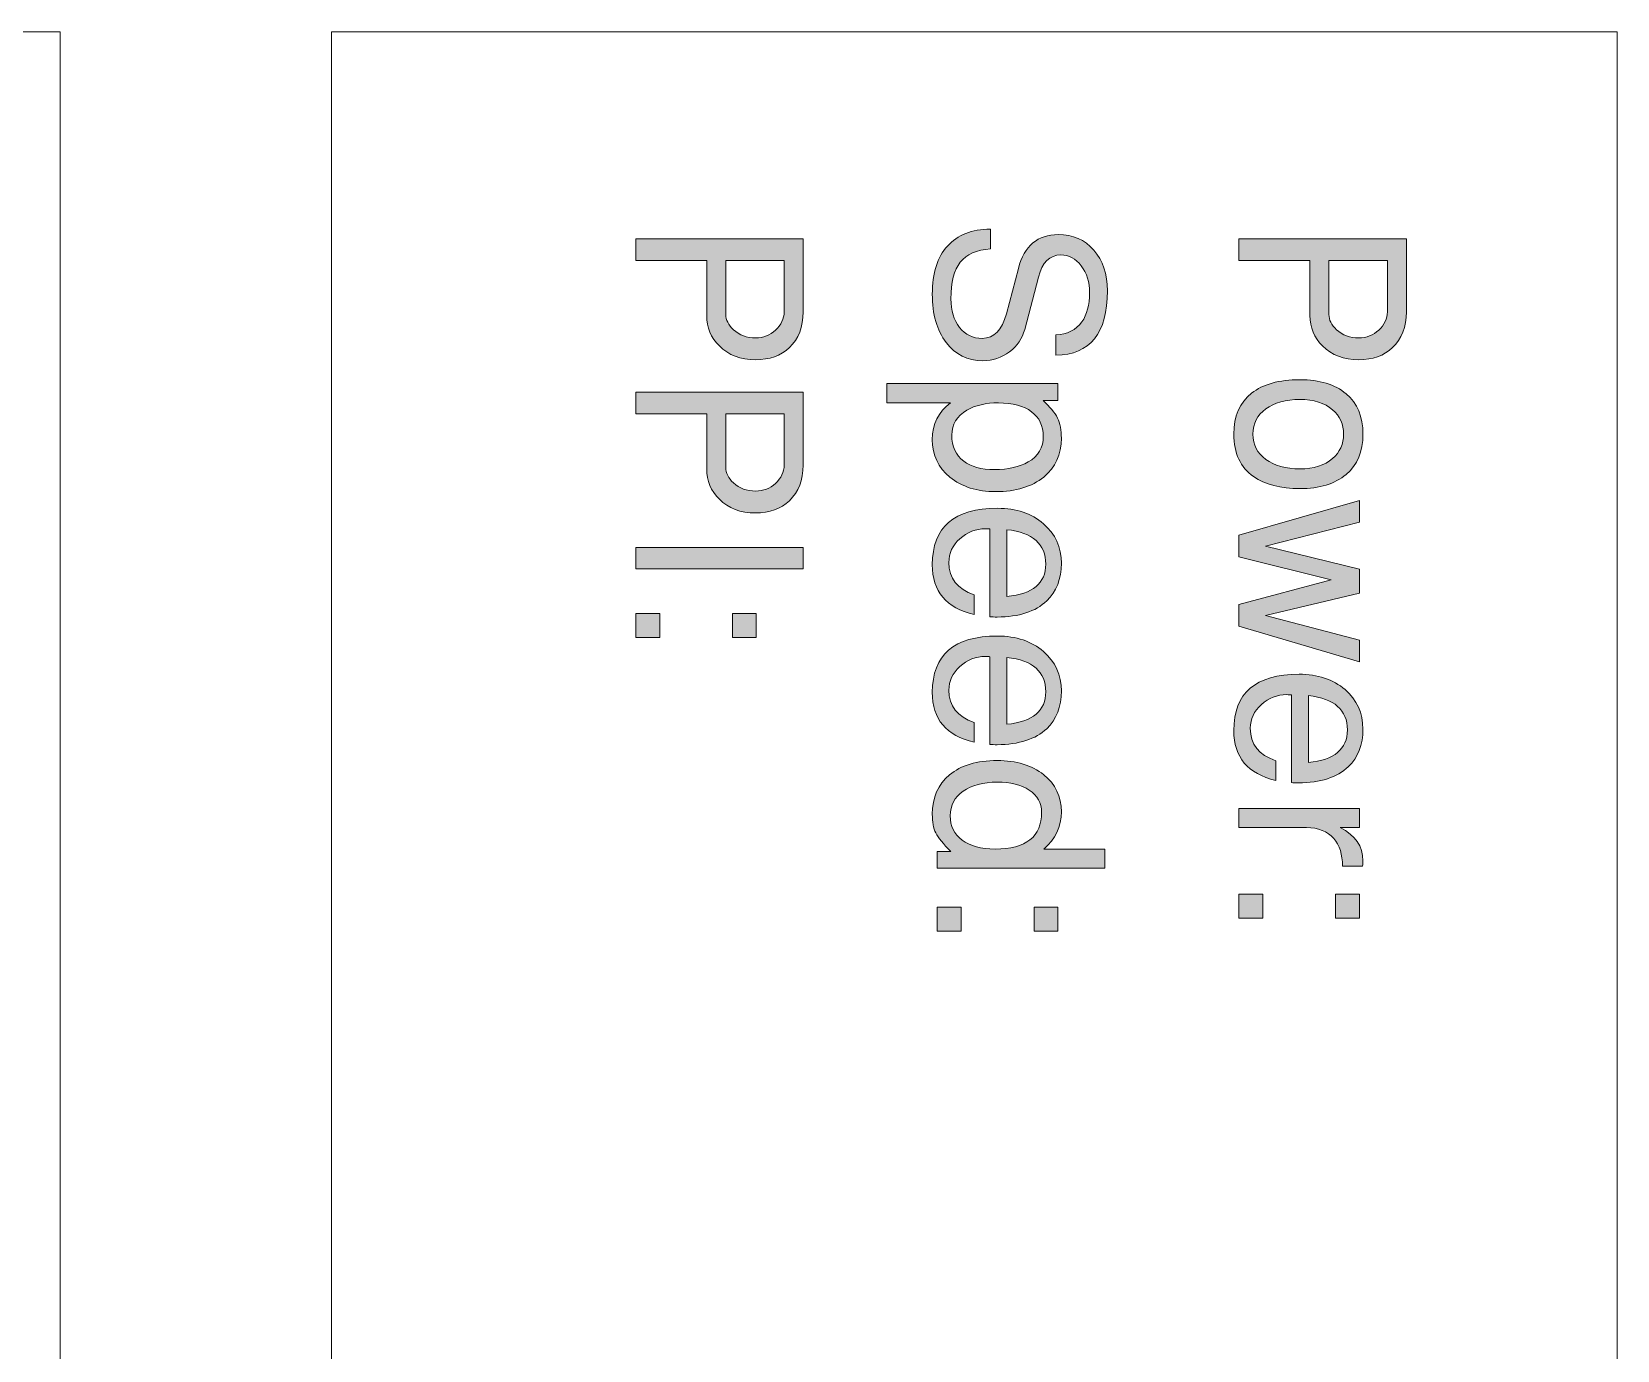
# Model space of a CAD drawing. Header units: inches. Extents: x 0.85 to 9.83, y -3.82 to -0.79.
# Drawn here: x 8.679 to 9.829, y -1.752 to -0.795 of the extents above; entities that cross this region are included whole.
import ezdxf

# ---------------------------------------------------------------- set-up
doc = ezdxf.new("R2010")
doc.units = ezdxf.units.IN
doc.header["$MEASUREMENT"] = 0
doc.layers.add('Layer 1', color=7, linetype='Continuous')

# ---------------------------------------------------------------- blocks, each defined once
blk = doc.blocks.new('block 46')
at = {"layer": 'Layer 1', "true_color": 0xed1f24}
h = blk.add_hatch(color=240, dxfattribs=at)
h.dxf.hatch_style = 2
edge = h.paths.add_edge_path()
edge.add_spline(control_points=[(9.6419, -1.0332), (9.631, -1.0332), (9.6222, -1.0299), (9.6156, -1.0232), (9.6095, -1.0172), (9.6064, -1.0098), (9.6064, -1.001), (9.6064, -1.001), (9.6064, -0.9612), (9.6064, -0.9612), (9.6064, -0.9612), (9.5549, -0.9612), (9.5549, -0.9612), (9.5549, -0.9612), (9.5549, -0.9455), (9.5549, -0.9455), (9.5549, -0.9455), (9.6764, -0.9455), (9.6764, -0.9455), (9.6764, -0.9455), (9.6764, -0.9985), (9.6764, -0.9985), (9.6764, -1.0094), (9.6731, -1.018), (9.6664, -1.0244), (9.6601, -1.0303), (9.6519, -1.0332), (9.6419, -1.0332)], knot_values=[0, 0, 0, 0, 1, 1, 1, 2, 2, 2, 3, 3, 3, 4, 4, 4, 5, 5, 5, 6, 6, 6, 7, 7, 7, 8, 8, 8, 9, 9, 9, 9], degree=3, periodic=1)
edge = h.paths.add_edge_path()
edge.add_spline(control_points=[(9.6419, -1.0174), (9.6475, -1.0174), (9.6523, -1.0155), (9.6564, -1.0117), (9.6605, -1.0079), (9.6626, -1.0035), (9.6626, -0.9984), (9.6626, -0.9984), (9.6626, -0.9612), (9.6626, -0.9612), (9.6626, -0.9612), (9.6202, -0.9612), (9.6202, -0.9612), (9.6202, -0.9612), (9.6202, -1.0004), (9.6202, -1.0004), (9.6202, -1.0043), (9.6221, -1.0079), (9.6257, -1.0114), (9.6301, -1.0154), (9.6355, -1.0174), (9.6419, -1.0174)], knot_values=[0, 0, 0, 0, 1, 1, 1, 2, 2, 2, 3, 3, 3, 4, 4, 4, 5, 5, 5, 6, 6, 6, 7, 7, 7, 7], degree=3, periodic=1)
h = blk.add_hatch(color=240, dxfattribs=at)
h.dxf.hatch_style = 2
edge = h.paths.add_edge_path()
edge.add_spline(control_points=[(9.5992, -1.1267), (9.585, -1.1267), (9.5738, -1.1238), (9.5656, -1.118), (9.556, -1.1113), (9.5512, -1.101), (9.5512, -1.0872), (9.5512, -1.0742), (9.5555, -1.0643), (9.5641, -1.0575), (9.5723, -1.051), (9.584, -1.0477), (9.5992, -1.0477), (9.6135, -1.0477), (9.6246, -1.0511), (9.6327, -1.0579), (9.6409, -1.0648), (9.6449, -1.0745), (9.6449, -1.0872), (9.6449, -1.0999), (9.6409, -1.1096), (9.6327, -1.1164), (9.6246, -1.1233), (9.6135, -1.1267), (9.5992, -1.1267)], knot_values=[0, 0, 0, 0, 1, 1, 1, 2, 2, 2, 3, 3, 3, 4, 4, 4, 5, 5, 5, 6, 6, 6, 7, 7, 7, 8, 8, 8, 8], degree=3, periodic=1)
edge = h.paths.add_edge_path()
edge.add_spline(control_points=[(9.5992, -1.1124), (9.6091, -1.1124), (9.617, -1.1099), (9.6229, -1.1049), (9.6282, -1.1003), (9.6309, -1.0944), (9.6309, -1.0872), (9.6309, -1.08), (9.6282, -1.0741), (9.6229, -1.0695), (9.617, -1.0645), (9.6091, -1.062), (9.5992, -1.062), (9.5889, -1.062), (9.5806, -1.0643), (9.5744, -1.0689), (9.5682, -1.0734), (9.5651, -1.0795), (9.5651, -1.0872), (9.5651, -1.0949), (9.5682, -1.101), (9.5744, -1.1055), (9.5806, -1.1101), (9.5889, -1.1124), (9.5992, -1.1124)], knot_values=[0, 0, 0, 0, 1, 1, 1, 2, 2, 2, 3, 3, 3, 4, 4, 4, 5, 5, 5, 6, 6, 6, 7, 7, 7, 8, 8, 8, 8], degree=3, periodic=1)
h = blk.add_hatch(color=240, dxfattribs=at)
h.dxf.hatch_style = 2
h.paths.add_polyline_path([(9.6424, -1.2524), (9.5549, -1.2265), (9.5549, -1.2107), (9.6218, -1.193), (9.5549, -1.1762), (9.5549, -1.1604), (9.6424, -1.1354), (9.6424, -1.1511), (9.5742, -1.1684), (9.6424, -1.1852), (9.6424, -1.2025), (9.5741, -1.2187), (9.6424, -1.2367)])
h = blk.add_hatch(color=240, dxfattribs=at)
h.dxf.hatch_style = 2
edge = h.paths.add_edge_path()
edge.add_spline(control_points=[(9.5982, -1.3402), (9.5961, -1.3402), (9.5944, -1.3401), (9.5931, -1.34), (9.5931, -1.34), (9.5931, -1.2764), (9.5931, -1.2764), (9.5923, -1.2763), (9.5912, -1.2762), (9.5897, -1.2762), (9.5827, -1.2762), (9.5766, -1.2786), (9.5712, -1.2834), (9.5659, -1.2882), (9.5632, -1.294), (9.5632, -1.3006), (9.5632, -1.3122), (9.5694, -1.32), (9.5816, -1.3241), (9.5816, -1.3241), (9.5816, -1.3384), (9.5816, -1.3384), (9.5614, -1.3337), (9.5512, -1.3216), (9.5512, -1.3022), (9.5512, -1.275), (9.567, -1.2614), (9.5986, -1.2614), (9.6121, -1.2614), (9.6232, -1.2651), (9.6319, -1.2725), (9.6406, -1.28), (9.6449, -1.2895), (9.6449, -1.3012), (9.6449, -1.3126), (9.6414, -1.3218), (9.6342, -1.3285), (9.6261, -1.3362), (9.6141, -1.3401), (9.5982, -1.3402)], knot_values=[0, 0, 0, 0, 1, 1, 1, 2, 2, 2, 3, 3, 3, 4, 4, 4, 5, 5, 5, 6, 6, 6, 7, 7, 7, 8, 8, 8, 9, 9, 9, 10, 10, 10, 11, 11, 11, 12, 12, 12, 13, 13, 13, 13], degree=3, periodic=1)
edge = h.paths.add_edge_path()
edge.add_spline(control_points=[(9.6054, -1.3254), (9.6242, -1.3236), (9.6336, -1.3157), (9.6336, -1.3018), (9.6336, -1.2873), (9.6242, -1.279), (9.6054, -1.2769), (9.6054, -1.2769), (9.6054, -1.3254), (9.6054, -1.3254)], knot_values=[0, 0, 0, 0, 1, 1, 1, 2, 2, 2, 3, 3, 3, 3], degree=3, periodic=1)
h = blk.add_hatch(color=240, dxfattribs=at)
h.dxf.hatch_style = 2
edge = h.paths.add_edge_path()
edge.add_spline(control_points=[(9.6301, -1.4007), (9.6301, -1.3921), (9.628, -1.3854), (9.6237, -1.3805), (9.6191, -1.3753), (9.6125, -1.3727), (9.6039, -1.3727), (9.6039, -1.3727), (9.5549, -1.3727), (9.5549, -1.3727), (9.5549, -1.3727), (9.5549, -1.3587), (9.5549, -1.3587), (9.5549, -1.3587), (9.6424, -1.3587), (9.6424, -1.3587), (9.6424, -1.3587), (9.6424, -1.3727), (9.6424, -1.3727), (9.6424, -1.3727), (9.6284, -1.3727), (9.6284, -1.3727), (9.6394, -1.3782), (9.6449, -1.3863), (9.6449, -1.3967), (9.6449, -1.3976), (9.6448, -1.3989), (9.6446, -1.4007), (9.6446, -1.4007), (9.6301, -1.4007), (9.6301, -1.4007)], knot_values=[0, 0, 0, 0, 1, 1, 1, 2, 2, 2, 3, 3, 3, 4, 4, 4, 5, 5, 5, 6, 6, 6, 7, 7, 7, 8, 8, 8, 9, 9, 9, 10, 10, 10, 10], degree=3, periodic=1)
h = blk.add_hatch(color=240, dxfattribs=at)
h.dxf.hatch_style = 2
h.paths.add_polyline_path([(9.5549, -1.4384), (9.5549, -1.421), (9.5722, -1.421), (9.5722, -1.4384)])
h.paths.add_polyline_path([(9.6251, -1.4384), (9.6251, -1.421), (9.6424, -1.421), (9.6424, -1.4384)])
at = {"layer": 'Layer 1', "lineweight": 0}
for points in [[(9.6424, -1.2524), (9.5549, -1.2265), (9.5549, -1.2107), (9.6218, -1.193), (9.5549, -1.1762), (9.5549, -1.1604), (9.6424, -1.1354), (9.6424, -1.1511), (9.5742, -1.1684), (9.6424, -1.1852), (9.6424, -1.2025), (9.5741, -1.2187), (9.6424, -1.2367), (9.6424, -1.2524)], [(9.5549, -1.4384), (9.5549, -1.421), (9.5722, -1.421), (9.5722, -1.4384), (9.5549, -1.4384)], [(9.6251, -1.4384), (9.6251, -1.421), (9.6424, -1.421), (9.6424, -1.4384), (9.6251, -1.4384)]]:
    blk.add_lwpolyline(points, dxfattribs=at)
for points, knots in [([(9.6419, -1.0332), (9.631, -1.0332), (9.6222, -1.0299), (9.6156, -1.0232), (9.6095, -1.0172), (9.6064, -1.0098), (9.6064, -1.001), (9.6064, -1.001), (9.6064, -0.9612), (9.6064, -0.9612), (9.6064, -0.9612), (9.5549, -0.9612), (9.5549, -0.9612), (9.5549, -0.9612), (9.5549, -0.9455), (9.5549, -0.9455), (9.5549, -0.9455), (9.6764, -0.9455), (9.6764, -0.9455), (9.6764, -0.9455), (9.6764, -0.9985), (9.6764, -0.9985), (9.6764, -1.0094), (9.6731, -1.018), (9.6664, -1.0244), (9.6601, -1.0303), (9.6519, -1.0332), (9.6419, -1.0332)], [0, 0, 0, 0, 1, 1, 1, 2, 2, 2, 3, 3, 3, 4, 4, 4, 5, 5, 5, 6, 6, 6, 7, 7, 7, 8, 8, 8, 9, 9, 9, 9]), ([(9.6419, -1.0174), (9.6475, -1.0174), (9.6523, -1.0155), (9.6564, -1.0117), (9.6605, -1.0079), (9.6626, -1.0035), (9.6626, -0.9984), (9.6626, -0.9984), (9.6626, -0.9612), (9.6626, -0.9612), (9.6626, -0.9612), (9.6202, -0.9612), (9.6202, -0.9612), (9.6202, -0.9612), (9.6202, -1.0004), (9.6202, -1.0004), (9.6202, -1.0043), (9.6221, -1.0079), (9.6257, -1.0114), (9.6301, -1.0154), (9.6355, -1.0174), (9.6419, -1.0174)], [0, 0, 0, 0, 1, 1, 1, 2, 2, 2, 3, 3, 3, 4, 4, 4, 5, 5, 5, 6, 6, 6, 7, 7, 7, 7]), ([(9.5992, -1.1267), (9.585, -1.1267), (9.5738, -1.1238), (9.5656, -1.118), (9.556, -1.1113), (9.5512, -1.101), (9.5512, -1.0872), (9.5512, -1.0742), (9.5555, -1.0643), (9.5641, -1.0575), (9.5723, -1.051), (9.584, -1.0477), (9.5992, -1.0477), (9.6135, -1.0477), (9.6246, -1.0511), (9.6327, -1.0579), (9.6409, -1.0648), (9.6449, -1.0745), (9.6449, -1.0872), (9.6449, -1.0999), (9.6409, -1.1096), (9.6327, -1.1164), (9.6246, -1.1233), (9.6135, -1.1267), (9.5992, -1.1267)], [0, 0, 0, 0, 1, 1, 1, 2, 2, 2, 3, 3, 3, 4, 4, 4, 5, 5, 5, 6, 6, 6, 7, 7, 7, 8, 8, 8, 8]), ([(9.5992, -1.1124), (9.6091, -1.1124), (9.617, -1.1099), (9.6229, -1.1049), (9.6282, -1.1003), (9.6309, -1.0944), (9.6309, -1.0872), (9.6309, -1.08), (9.6282, -1.0741), (9.6229, -1.0695), (9.617, -1.0645), (9.6091, -1.062), (9.5992, -1.062), (9.5889, -1.062), (9.5806, -1.0643), (9.5744, -1.0689), (9.5682, -1.0734), (9.5651, -1.0795), (9.5651, -1.0872), (9.5651, -1.0949), (9.5682, -1.101), (9.5744, -1.1055), (9.5806, -1.1101), (9.5889, -1.1124), (9.5992, -1.1124)], [0, 0, 0, 0, 1, 1, 1, 2, 2, 2, 3, 3, 3, 4, 4, 4, 5, 5, 5, 6, 6, 6, 7, 7, 7, 8, 8, 8, 8]), ([(9.5982, -1.3402), (9.5961, -1.3402), (9.5944, -1.3401), (9.5931, -1.34), (9.5931, -1.34), (9.5931, -1.2764), (9.5931, -1.2764), (9.5923, -1.2763), (9.5912, -1.2762), (9.5897, -1.2762), (9.5827, -1.2762), (9.5766, -1.2786), (9.5712, -1.2834), (9.5659, -1.2882), (9.5632, -1.294), (9.5632, -1.3006), (9.5632, -1.3122), (9.5694, -1.32), (9.5816, -1.3241), (9.5816, -1.3241), (9.5816, -1.3384), (9.5816, -1.3384), (9.5614, -1.3337), (9.5512, -1.3216), (9.5512, -1.3022), (9.5512, -1.275), (9.567, -1.2614), (9.5986, -1.2614), (9.6121, -1.2614), (9.6232, -1.2651), (9.6319, -1.2725), (9.6406, -1.28), (9.6449, -1.2895), (9.6449, -1.3012), (9.6449, -1.3126), (9.6414, -1.3218), (9.6342, -1.3285), (9.6261, -1.3362), (9.6141, -1.3401), (9.5982, -1.3402)], [0, 0, 0, 0, 1, 1, 1, 2, 2, 2, 3, 3, 3, 4, 4, 4, 5, 5, 5, 6, 6, 6, 7, 7, 7, 8, 8, 8, 9, 9, 9, 10, 10, 10, 11, 11, 11, 12, 12, 12, 13, 13, 13, 13]), ([(9.6054, -1.3254), (9.6242, -1.3236), (9.6336, -1.3157), (9.6336, -1.3018), (9.6336, -1.2873), (9.6242, -1.279), (9.6054, -1.2769), (9.6054, -1.2769), (9.6054, -1.3254), (9.6054, -1.3254)], [0, 0, 0, 0, 1, 1, 1, 2, 2, 2, 3, 3, 3, 3]), ([(9.6301, -1.4007), (9.6301, -1.3921), (9.628, -1.3854), (9.6237, -1.3805), (9.6191, -1.3753), (9.6125, -1.3727), (9.6039, -1.3727), (9.6039, -1.3727), (9.5549, -1.3727), (9.5549, -1.3727), (9.5549, -1.3727), (9.5549, -1.3587), (9.5549, -1.3587), (9.5549, -1.3587), (9.6424, -1.3587), (9.6424, -1.3587), (9.6424, -1.3587), (9.6424, -1.3727), (9.6424, -1.3727), (9.6424, -1.3727), (9.6284, -1.3727), (9.6284, -1.3727), (9.6394, -1.3782), (9.6449, -1.3863), (9.6449, -1.3967), (9.6449, -1.3976), (9.6448, -1.3989), (9.6446, -1.4007), (9.6446, -1.4007), (9.6301, -1.4007), (9.6301, -1.4007)], [0, 0, 0, 0, 1, 1, 1, 2, 2, 2, 3, 3, 3, 4, 4, 4, 5, 5, 5, 6, 6, 6, 7, 7, 7, 8, 8, 8, 9, 9, 9, 10, 10, 10, 10])]:
    blk.add_open_spline(points, degree=3, knots=knots, dxfattribs=at)
blk = doc.blocks.new('block 48')
at = {"layer": 'Layer 1', "true_color": 0xed1f24}
h = blk.add_hatch(color=240, dxfattribs=at)
h.dxf.hatch_style = 2
edge = h.paths.add_edge_path()
edge.add_spline(control_points=[(9.369, -1.0339), (9.3581, -1.0339), (9.3493, -1.0295), (9.3425, -1.0207), (9.3358, -1.0119), (9.3325, -1.0003), (9.3325, -0.9857), (9.3325, -0.9704), (9.3361, -0.9587), (9.3435, -0.9507), (9.3508, -0.9427), (9.3612, -0.9386), (9.3746, -0.9384), (9.3746, -0.9384), (9.3746, -0.9527), (9.3746, -0.9527), (9.3646, -0.9535), (9.3574, -0.9567), (9.3528, -0.9624), (9.3482, -0.9682), (9.346, -0.977), (9.346, -0.989), (9.346, -0.9976), (9.3481, -1.0045), (9.3523, -1.0098), (9.3565, -1.0151), (9.3619, -1.0177), (9.3686, -1.0177), (9.3773, -1.0177), (9.3831, -1.0117), (9.3863, -0.9999), (9.3863, -0.9999), (9.3949, -0.9669), (9.3949, -0.9669), (9.3993, -0.9505), (9.4089, -0.9424), (9.4238, -0.9424), (9.4345, -0.9424), (9.4431, -0.9461), (9.4496, -0.9536), (9.4562, -0.9611), (9.4595, -0.971), (9.4595, -0.9832), (9.4595, -1.0139), (9.447, -1.0295), (9.4221, -1.03), (9.4221, -1.03), (9.4221, -1.0152), (9.4221, -1.0152), (9.4305, -1.0148), (9.4367, -1.0116), (9.441, -1.0057), (9.4447, -1.0005), (9.4466, -0.9934), (9.4466, -0.9845), (9.4466, -0.9769), (9.4446, -0.9704), (9.4406, -0.9651), (9.4366, -0.9598), (9.4316, -0.9572), (9.4256, -0.9572), (9.4176, -0.9572), (9.4122, -0.9625), (9.4095, -0.9732), (9.4095, -0.9732), (9.3995, -1.0112), (9.3995, -1.0112), (9.3977, -1.0178), (9.3941, -1.0231), (9.3886, -1.0274), (9.3829, -1.0317), (9.3763, -1.0339), (9.369, -1.0339)], knot_values=[0, 0, 0, 0, 1, 1, 1, 2, 2, 2, 3, 3, 3, 4, 4, 4, 5, 5, 5, 6, 6, 6, 7, 7, 7, 8, 8, 8, 9, 9, 9, 10, 10, 10, 11, 11, 11, 12, 12, 12, 13, 13, 13, 14, 14, 14, 15, 15, 15, 16, 16, 16, 17, 17, 17, 18, 18, 18, 19, 19, 19, 20, 20, 20, 21, 21, 21, 22, 22, 22, 23, 23, 23, 24, 24, 24, 24], degree=3, periodic=1)
h = blk.add_hatch(color=240, dxfattribs=at)
h.dxf.hatch_style = 2
edge = h.paths.add_edge_path()
edge.add_spline(control_points=[(9.3785, -1.1289), (9.3649, -1.1289), (9.3539, -1.1254), (9.3453, -1.1184), (9.3367, -1.1115), (9.3325, -1.1024), (9.3325, -1.0912), (9.3325, -1.0799), (9.3369, -1.071), (9.3456, -1.0645), (9.3456, -1.0645), (9.2995, -1.0645), (9.2995, -1.0645), (9.2995, -1.0645), (9.2995, -1.0505), (9.2995, -1.0505), (9.2995, -1.0505), (9.4236, -1.0505), (9.4236, -1.0505), (9.4236, -1.0505), (9.4236, -1.0627), (9.4236, -1.0627), (9.4236, -1.0627), (9.4128, -1.0627), (9.4128, -1.0627), (9.4179, -1.0674), (9.4214, -1.0716), (9.4233, -1.0755), (9.4252, -1.0794), (9.4261, -1.0843), (9.4261, -1.0902), (9.4261, -1.1019), (9.4219, -1.1112), (9.4133, -1.1183), (9.4047, -1.1253), (9.3931, -1.1289), (9.3785, -1.1289)], knot_values=[0, 0, 0, 0, 1, 1, 1, 2, 2, 2, 3, 3, 3, 4, 4, 4, 5, 5, 5, 6, 6, 6, 7, 7, 7, 8, 8, 8, 9, 9, 9, 10, 10, 10, 11, 11, 11, 12, 12, 12, 12], degree=3, periodic=1)
edge = h.paths.add_edge_path()
edge.add_spline(control_points=[(9.3776, -1.1129), (9.3876, -1.1129), (9.3957, -1.111), (9.402, -1.1074), (9.4093, -1.1032), (9.413, -1.097), (9.413, -1.0888), (9.413, -1.0811), (9.4101, -1.0752), (9.4045, -1.0709), (9.3988, -1.0667), (9.3908, -1.0645), (9.3805, -1.0645), (9.3714, -1.0645), (9.3637, -1.0663), (9.3576, -1.0698), (9.3503, -1.0741), (9.3466, -1.0801), (9.3466, -1.088), (9.3466, -1.0961), (9.3495, -1.1024), (9.3553, -1.1067), (9.3606, -1.1108), (9.3681, -1.1129), (9.3776, -1.1129)], knot_values=[0, 0, 0, 0, 1, 1, 1, 2, 2, 2, 3, 3, 3, 4, 4, 4, 5, 5, 5, 6, 6, 6, 7, 7, 7, 8, 8, 8, 8], degree=3, periodic=1)
h = blk.add_hatch(color=240, dxfattribs=at)
h.dxf.hatch_style = 2
edge = h.paths.add_edge_path()
edge.add_spline(control_points=[(9.3795, -1.2199), (9.3774, -1.2199), (9.3756, -1.2198), (9.3743, -1.2197), (9.3743, -1.2197), (9.3743, -1.156), (9.3743, -1.156), (9.3735, -1.1559), (9.3724, -1.1559), (9.371, -1.1559), (9.364, -1.1559), (9.3578, -1.1583), (9.3525, -1.1631), (9.3471, -1.1679), (9.3445, -1.1736), (9.3445, -1.1803), (9.3445, -1.1918), (9.3506, -1.1996), (9.3628, -1.2037), (9.3628, -1.2037), (9.3628, -1.218), (9.3628, -1.218), (9.3426, -1.2134), (9.3325, -1.2013), (9.3325, -1.1819), (9.3325, -1.1546), (9.3482, -1.141), (9.3798, -1.141), (9.3934, -1.141), (9.4045, -1.1447), (9.4131, -1.1522), (9.4218, -1.1596), (9.4261, -1.1692), (9.4261, -1.1809), (9.4261, -1.1923), (9.4226, -1.2014), (9.4155, -1.2082), (9.4074, -1.2159), (9.3954, -1.2198), (9.3795, -1.2199)], knot_values=[0, 0, 0, 0, 1, 1, 1, 2, 2, 2, 3, 3, 3, 4, 4, 4, 5, 5, 5, 6, 6, 6, 7, 7, 7, 8, 8, 8, 9, 9, 9, 10, 10, 10, 11, 11, 11, 12, 12, 12, 13, 13, 13, 13], degree=3, periodic=1)
edge = h.paths.add_edge_path()
edge.add_spline(control_points=[(9.3866, -1.205), (9.4054, -1.2032), (9.4148, -1.1954), (9.4148, -1.1815), (9.4148, -1.167), (9.4054, -1.1586), (9.3866, -1.1565), (9.3866, -1.1565), (9.3866, -1.205), (9.3866, -1.205)], knot_values=[0, 0, 0, 0, 1, 1, 1, 2, 2, 2, 3, 3, 3, 3], degree=3, periodic=1)
h = blk.add_hatch(color=240, dxfattribs=at)
h.dxf.hatch_style = 2
edge = h.paths.add_edge_path()
edge.add_spline(control_points=[(9.3795, -1.3125), (9.3774, -1.3125), (9.3756, -1.3125), (9.3743, -1.3124), (9.3743, -1.3124), (9.3743, -1.2487), (9.3743, -1.2487), (9.3735, -1.2486), (9.3724, -1.2485), (9.371, -1.2485), (9.364, -1.2485), (9.3578, -1.2509), (9.3525, -1.2558), (9.3471, -1.2606), (9.3445, -1.2663), (9.3445, -1.273), (9.3445, -1.2845), (9.3506, -1.2923), (9.3628, -1.2964), (9.3628, -1.2964), (9.3628, -1.3107), (9.3628, -1.3107), (9.3426, -1.306), (9.3325, -1.294), (9.3325, -1.2745), (9.3325, -1.2473), (9.3482, -1.2337), (9.3798, -1.2337), (9.3934, -1.2337), (9.4045, -1.2374), (9.4131, -1.2449), (9.4218, -1.2523), (9.4261, -1.2619), (9.4261, -1.2735), (9.4261, -1.285), (9.4226, -1.2941), (9.4155, -1.3009), (9.4074, -1.3085), (9.3954, -1.3124), (9.3795, -1.3125)], knot_values=[0, 0, 0, 0, 1, 1, 1, 2, 2, 2, 3, 3, 3, 4, 4, 4, 5, 5, 5, 6, 6, 6, 7, 7, 7, 8, 8, 8, 9, 9, 9, 10, 10, 10, 11, 11, 11, 12, 12, 12, 13, 13, 13, 13], degree=3, periodic=1)
edge = h.paths.add_edge_path()
edge.add_spline(control_points=[(9.3866, -1.2977), (9.4054, -1.2959), (9.4148, -1.288), (9.4148, -1.2741), (9.4148, -1.2596), (9.4054, -1.2513), (9.3866, -1.2492), (9.3866, -1.2492), (9.3866, -1.2977), (9.3866, -1.2977)], knot_values=[0, 0, 0, 0, 1, 1, 1, 2, 2, 2, 3, 3, 3, 3], degree=3, periodic=1)
h = blk.add_hatch(color=240, dxfattribs=at)
h.dxf.hatch_style = 2
edge = h.paths.add_edge_path()
edge.add_spline(control_points=[(9.3361, -1.4022), (9.3361, -1.4022), (9.3361, -1.39), (9.3361, -1.39), (9.3361, -1.39), (9.346, -1.39), (9.346, -1.39), (9.3404, -1.3845), (9.3368, -1.38), (9.335, -1.3765), (9.3333, -1.3731), (9.3325, -1.3686), (9.3325, -1.363), (9.3325, -1.3508), (9.3366, -1.3413), (9.345, -1.3344), (9.3533, -1.3275), (9.3649, -1.324), (9.3796, -1.324), (9.3935, -1.324), (9.4047, -1.3274), (9.4133, -1.3343), (9.4219, -1.3411), (9.4261, -1.3501), (9.4261, -1.3612), (9.4261, -1.3721), (9.4219, -1.3811), (9.4133, -1.3882), (9.4133, -1.3882), (9.4576, -1.3882), (9.4576, -1.3882), (9.4576, -1.3882), (9.4576, -1.4022), (9.4576, -1.4022), (9.4576, -1.4022), (9.3361, -1.4022), (9.3361, -1.4022)], knot_values=[0, 0, 0, 0, 1, 1, 1, 2, 2, 2, 3, 3, 3, 4, 4, 4, 5, 5, 5, 6, 6, 6, 7, 7, 7, 8, 8, 8, 9, 9, 9, 10, 10, 10, 11, 11, 11, 12, 12, 12, 12], degree=3, periodic=1)
edge = h.paths.add_edge_path()
edge.add_spline(control_points=[(9.378, -1.3882), (9.4005, -1.3882), (9.4118, -1.3793), (9.4118, -1.3615), (9.4118, -1.3547), (9.4088, -1.3494), (9.4028, -1.3455), (9.3968, -1.3416), (9.3891, -1.3397), (9.3796, -1.3397), (9.3693, -1.3397), (9.361, -1.3419), (9.3548, -1.3462), (9.3486, -1.3505), (9.3455, -1.3565), (9.3455, -1.3641), (9.3455, -1.3715), (9.3484, -1.3774), (9.3541, -1.3817), (9.3599, -1.386), (9.3679, -1.3882), (9.378, -1.3882)], knot_values=[0, 0, 0, 0, 1, 1, 1, 2, 2, 2, 3, 3, 3, 4, 4, 4, 5, 5, 5, 6, 6, 6, 7, 7, 7, 7], degree=3, periodic=1)
h = blk.add_hatch(color=240, dxfattribs=at)
h.dxf.hatch_style = 2
h.paths.add_polyline_path([(9.3361, -1.4479), (9.3361, -1.4305), (9.3535, -1.4305), (9.3535, -1.4479)])
h.paths.add_polyline_path([(9.4063, -1.4479), (9.4063, -1.4305), (9.4236, -1.4305), (9.4236, -1.4479)])
at = {"layer": 'Layer 1', "lineweight": 0}
for points in [[(9.3361, -1.4479), (9.3361, -1.4305), (9.3535, -1.4305), (9.3535, -1.4479), (9.3361, -1.4479)], [(9.4063, -1.4479), (9.4063, -1.4305), (9.4236, -1.4305), (9.4236, -1.4479), (9.4063, -1.4479)]]:
    blk.add_lwpolyline(points, dxfattribs=at)
for points, knots in [([(9.369, -1.0339), (9.3581, -1.0339), (9.3493, -1.0295), (9.3425, -1.0207), (9.3358, -1.0119), (9.3325, -1.0003), (9.3325, -0.9857), (9.3325, -0.9704), (9.3361, -0.9587), (9.3435, -0.9507), (9.3508, -0.9427), (9.3612, -0.9386), (9.3746, -0.9384), (9.3746, -0.9384), (9.3746, -0.9527), (9.3746, -0.9527), (9.3646, -0.9535), (9.3574, -0.9567), (9.3528, -0.9624), (9.3482, -0.9682), (9.346, -0.977), (9.346, -0.989), (9.346, -0.9976), (9.3481, -1.0045), (9.3523, -1.0098), (9.3565, -1.0151), (9.3619, -1.0177), (9.3686, -1.0177), (9.3773, -1.0177), (9.3831, -1.0117), (9.3863, -0.9999), (9.3863, -0.9999), (9.3949, -0.9669), (9.3949, -0.9669), (9.3993, -0.9505), (9.4089, -0.9424), (9.4238, -0.9424), (9.4345, -0.9424), (9.4431, -0.9461), (9.4496, -0.9536), (9.4562, -0.9611), (9.4595, -0.971), (9.4595, -0.9832), (9.4595, -1.0139), (9.447, -1.0295), (9.4221, -1.03), (9.4221, -1.03), (9.4221, -1.0152), (9.4221, -1.0152), (9.4305, -1.0148), (9.4367, -1.0116), (9.441, -1.0057), (9.4447, -1.0005), (9.4466, -0.9934), (9.4466, -0.9845), (9.4466, -0.9769), (9.4446, -0.9704), (9.4406, -0.9651), (9.4366, -0.9598), (9.4316, -0.9572), (9.4256, -0.9572), (9.4176, -0.9572), (9.4122, -0.9625), (9.4095, -0.9732), (9.4095, -0.9732), (9.3995, -1.0112), (9.3995, -1.0112), (9.3977, -1.0178), (9.3941, -1.0231), (9.3886, -1.0274), (9.3829, -1.0317), (9.3763, -1.0339), (9.369, -1.0339)], [0, 0, 0, 0, 1, 1, 1, 2, 2, 2, 3, 3, 3, 4, 4, 4, 5, 5, 5, 6, 6, 6, 7, 7, 7, 8, 8, 8, 9, 9, 9, 10, 10, 10, 11, 11, 11, 12, 12, 12, 13, 13, 13, 14, 14, 14, 15, 15, 15, 16, 16, 16, 17, 17, 17, 18, 18, 18, 19, 19, 19, 20, 20, 20, 21, 21, 21, 22, 22, 22, 23, 23, 23, 24, 24, 24, 24]), ([(9.3785, -1.1289), (9.3649, -1.1289), (9.3539, -1.1254), (9.3453, -1.1184), (9.3367, -1.1115), (9.3325, -1.1024), (9.3325, -1.0912), (9.3325, -1.0799), (9.3369, -1.071), (9.3456, -1.0645), (9.3456, -1.0645), (9.2995, -1.0645), (9.2995, -1.0645), (9.2995, -1.0645), (9.2995, -1.0505), (9.2995, -1.0505), (9.2995, -1.0505), (9.4236, -1.0505), (9.4236, -1.0505), (9.4236, -1.0505), (9.4236, -1.0627), (9.4236, -1.0627), (9.4236, -1.0627), (9.4128, -1.0627), (9.4128, -1.0627), (9.4179, -1.0674), (9.4214, -1.0716), (9.4233, -1.0755), (9.4252, -1.0794), (9.4261, -1.0843), (9.4261, -1.0902), (9.4261, -1.1019), (9.4219, -1.1112), (9.4133, -1.1183), (9.4047, -1.1253), (9.3931, -1.1289), (9.3785, -1.1289)], [0, 0, 0, 0, 1, 1, 1, 2, 2, 2, 3, 3, 3, 4, 4, 4, 5, 5, 5, 6, 6, 6, 7, 7, 7, 8, 8, 8, 9, 9, 9, 10, 10, 10, 11, 11, 11, 12, 12, 12, 12]), ([(9.3776, -1.1129), (9.3876, -1.1129), (9.3957, -1.111), (9.402, -1.1074), (9.4093, -1.1032), (9.413, -1.097), (9.413, -1.0888), (9.413, -1.0811), (9.4101, -1.0752), (9.4045, -1.0709), (9.3988, -1.0667), (9.3908, -1.0645), (9.3805, -1.0645), (9.3714, -1.0645), (9.3637, -1.0663), (9.3576, -1.0698), (9.3503, -1.0741), (9.3466, -1.0801), (9.3466, -1.088), (9.3466, -1.0961), (9.3495, -1.1024), (9.3553, -1.1067), (9.3606, -1.1108), (9.3681, -1.1129), (9.3776, -1.1129)], [0, 0, 0, 0, 1, 1, 1, 2, 2, 2, 3, 3, 3, 4, 4, 4, 5, 5, 5, 6, 6, 6, 7, 7, 7, 8, 8, 8, 8]), ([(9.3795, -1.2199), (9.3774, -1.2199), (9.3756, -1.2198), (9.3743, -1.2197), (9.3743, -1.2197), (9.3743, -1.156), (9.3743, -1.156), (9.3735, -1.1559), (9.3724, -1.1559), (9.371, -1.1559), (9.364, -1.1559), (9.3578, -1.1583), (9.3525, -1.1631), (9.3471, -1.1679), (9.3445, -1.1736), (9.3445, -1.1803), (9.3445, -1.1918), (9.3506, -1.1996), (9.3628, -1.2037), (9.3628, -1.2037), (9.3628, -1.218), (9.3628, -1.218), (9.3426, -1.2134), (9.3325, -1.2013), (9.3325, -1.1819), (9.3325, -1.1546), (9.3482, -1.141), (9.3798, -1.141), (9.3934, -1.141), (9.4045, -1.1447), (9.4131, -1.1522), (9.4218, -1.1596), (9.4261, -1.1692), (9.4261, -1.1809), (9.4261, -1.1923), (9.4226, -1.2014), (9.4155, -1.2082), (9.4074, -1.2159), (9.3954, -1.2198), (9.3795, -1.2199)], [0, 0, 0, 0, 1, 1, 1, 2, 2, 2, 3, 3, 3, 4, 4, 4, 5, 5, 5, 6, 6, 6, 7, 7, 7, 8, 8, 8, 9, 9, 9, 10, 10, 10, 11, 11, 11, 12, 12, 12, 13, 13, 13, 13]), ([(9.3866, -1.205), (9.4054, -1.2032), (9.4148, -1.1954), (9.4148, -1.1815), (9.4148, -1.167), (9.4054, -1.1586), (9.3866, -1.1565), (9.3866, -1.1565), (9.3866, -1.205), (9.3866, -1.205)], [0, 0, 0, 0, 1, 1, 1, 2, 2, 2, 3, 3, 3, 3]), ([(9.3795, -1.3125), (9.3774, -1.3125), (9.3756, -1.3125), (9.3743, -1.3124), (9.3743, -1.3124), (9.3743, -1.2487), (9.3743, -1.2487), (9.3735, -1.2486), (9.3724, -1.2485), (9.371, -1.2485), (9.364, -1.2485), (9.3578, -1.2509), (9.3525, -1.2558), (9.3471, -1.2606), (9.3445, -1.2663), (9.3445, -1.273), (9.3445, -1.2845), (9.3506, -1.2923), (9.3628, -1.2964), (9.3628, -1.2964), (9.3628, -1.3107), (9.3628, -1.3107), (9.3426, -1.306), (9.3325, -1.294), (9.3325, -1.2745), (9.3325, -1.2473), (9.3482, -1.2337), (9.3798, -1.2337), (9.3934, -1.2337), (9.4045, -1.2374), (9.4131, -1.2449), (9.4218, -1.2523), (9.4261, -1.2619), (9.4261, -1.2735), (9.4261, -1.285), (9.4226, -1.2941), (9.4155, -1.3009), (9.4074, -1.3085), (9.3954, -1.3124), (9.3795, -1.3125)], [0, 0, 0, 0, 1, 1, 1, 2, 2, 2, 3, 3, 3, 4, 4, 4, 5, 5, 5, 6, 6, 6, 7, 7, 7, 8, 8, 8, 9, 9, 9, 10, 10, 10, 11, 11, 11, 12, 12, 12, 13, 13, 13, 13]), ([(9.3866, -1.2977), (9.4054, -1.2959), (9.4148, -1.288), (9.4148, -1.2741), (9.4148, -1.2596), (9.4054, -1.2513), (9.3866, -1.2492), (9.3866, -1.2492), (9.3866, -1.2977), (9.3866, -1.2977)], [0, 0, 0, 0, 1, 1, 1, 2, 2, 2, 3, 3, 3, 3]), ([(9.3361, -1.4022), (9.3361, -1.4022), (9.3361, -1.39), (9.3361, -1.39), (9.3361, -1.39), (9.346, -1.39), (9.346, -1.39), (9.3404, -1.3845), (9.3368, -1.38), (9.335, -1.3765), (9.3333, -1.3731), (9.3325, -1.3686), (9.3325, -1.363), (9.3325, -1.3508), (9.3366, -1.3413), (9.345, -1.3344), (9.3533, -1.3275), (9.3649, -1.324), (9.3796, -1.324), (9.3935, -1.324), (9.4047, -1.3274), (9.4133, -1.3343), (9.4219, -1.3411), (9.4261, -1.3501), (9.4261, -1.3612), (9.4261, -1.3721), (9.4219, -1.3811), (9.4133, -1.3882), (9.4133, -1.3882), (9.4576, -1.3882), (9.4576, -1.3882), (9.4576, -1.3882), (9.4576, -1.4022), (9.4576, -1.4022), (9.4576, -1.4022), (9.3361, -1.4022), (9.3361, -1.4022)], [0, 0, 0, 0, 1, 1, 1, 2, 2, 2, 3, 3, 3, 4, 4, 4, 5, 5, 5, 6, 6, 6, 7, 7, 7, 8, 8, 8, 9, 9, 9, 10, 10, 10, 11, 11, 11, 12, 12, 12, 12]), ([(9.378, -1.3882), (9.4005, -1.3882), (9.4118, -1.3793), (9.4118, -1.3615), (9.4118, -1.3547), (9.4088, -1.3494), (9.4028, -1.3455), (9.3968, -1.3416), (9.3891, -1.3397), (9.3796, -1.3397), (9.3693, -1.3397), (9.361, -1.3419), (9.3548, -1.3462), (9.3486, -1.3505), (9.3455, -1.3565), (9.3455, -1.3641), (9.3455, -1.3715), (9.3484, -1.3774), (9.3541, -1.3817), (9.3599, -1.386), (9.3679, -1.3882), (9.378, -1.3882)], [0, 0, 0, 0, 1, 1, 1, 2, 2, 2, 3, 3, 3, 4, 4, 4, 5, 5, 5, 6, 6, 6, 7, 7, 7, 7])]:
    blk.add_open_spline(points, degree=3, knots=knots, dxfattribs=at)
blk = doc.blocks.new('block 49')
at = {"layer": 'Layer 1', "true_color": 0xed1f24}
h = blk.add_hatch(color=240, dxfattribs=at)
h.dxf.hatch_style = 2
edge = h.paths.add_edge_path()
edge.add_spline(control_points=[(9.2043, -1.0332), (9.1934, -1.0332), (9.1847, -1.0299), (9.178, -1.0232), (9.1719, -1.0172), (9.1688, -1.0098), (9.1688, -1.001), (9.1688, -1.001), (9.1688, -0.9612), (9.1688, -0.9612), (9.1688, -0.9612), (9.1173, -0.9612), (9.1173, -0.9612), (9.1173, -0.9612), (9.1173, -0.9455), (9.1173, -0.9455), (9.1173, -0.9455), (9.2388, -0.9455), (9.2388, -0.9455), (9.2388, -0.9455), (9.2388, -0.9985), (9.2388, -0.9985), (9.2388, -1.0094), (9.2355, -1.018), (9.2288, -1.0244), (9.2225, -1.0303), (9.2143, -1.0332), (9.2043, -1.0332)], knot_values=[0, 0, 0, 0, 1, 1, 1, 2, 2, 2, 3, 3, 3, 4, 4, 4, 5, 5, 5, 6, 6, 6, 7, 7, 7, 8, 8, 8, 9, 9, 9, 9], degree=3, periodic=1)
edge = h.paths.add_edge_path()
edge.add_spline(control_points=[(9.2043, -1.0174), (9.2099, -1.0174), (9.2147, -1.0155), (9.2188, -1.0117), (9.2229, -1.0079), (9.225, -1.0035), (9.225, -0.9984), (9.225, -0.9984), (9.225, -0.9612), (9.225, -0.9612), (9.225, -0.9612), (9.1827, -0.9612), (9.1827, -0.9612), (9.1827, -0.9612), (9.1827, -1.0004), (9.1827, -1.0004), (9.1827, -1.0043), (9.1845, -1.0079), (9.1882, -1.0114), (9.1925, -1.0154), (9.1979, -1.0174), (9.2043, -1.0174)], knot_values=[0, 0, 0, 0, 1, 1, 1, 2, 2, 2, 3, 3, 3, 4, 4, 4, 5, 5, 5, 6, 6, 6, 7, 7, 7, 7], degree=3, periodic=1)
h = blk.add_hatch(color=240, dxfattribs=at)
h.dxf.hatch_style = 2
edge = h.paths.add_edge_path()
edge.add_spline(control_points=[(9.2043, -1.1444), (9.1934, -1.1444), (9.1847, -1.141), (9.178, -1.1344), (9.1719, -1.1284), (9.1688, -1.121), (9.1688, -1.1122), (9.1688, -1.1122), (9.1688, -1.0724), (9.1688, -1.0724), (9.1688, -1.0724), (9.1173, -1.0724), (9.1173, -1.0724), (9.1173, -1.0724), (9.1173, -1.0567), (9.1173, -1.0567), (9.1173, -1.0567), (9.2388, -1.0567), (9.2388, -1.0567), (9.2388, -1.0567), (9.2388, -1.1097), (9.2388, -1.1097), (9.2388, -1.1206), (9.2355, -1.1292), (9.2288, -1.1355), (9.2225, -1.1414), (9.2143, -1.1444), (9.2043, -1.1444)], knot_values=[0, 0, 0, 0, 1, 1, 1, 2, 2, 2, 3, 3, 3, 4, 4, 4, 5, 5, 5, 6, 6, 6, 7, 7, 7, 8, 8, 8, 9, 9, 9, 9], degree=3, periodic=1)
edge = h.paths.add_edge_path()
edge.add_spline(control_points=[(9.2043, -1.1285), (9.2099, -1.1285), (9.2147, -1.1266), (9.2188, -1.1229), (9.2229, -1.1191), (9.225, -1.1146), (9.225, -1.1095), (9.225, -1.1095), (9.225, -1.0724), (9.225, -1.0724), (9.225, -1.0724), (9.1827, -1.0724), (9.1827, -1.0724), (9.1827, -1.0724), (9.1827, -1.1115), (9.1827, -1.1115), (9.1827, -1.1154), (9.1845, -1.1191), (9.1882, -1.1225), (9.1925, -1.1265), (9.1979, -1.1285), (9.2043, -1.1285)], knot_values=[0, 0, 0, 0, 1, 1, 1, 2, 2, 2, 3, 3, 3, 4, 4, 4, 5, 5, 5, 6, 6, 6, 7, 7, 7, 7], degree=3, periodic=1)
h = blk.add_hatch(color=240, dxfattribs=at)
h.dxf.hatch_style = 2
h.paths.add_polyline_path([(9.1173, -1.185), (9.1173, -1.1694), (9.2388, -1.1694), (9.2388, -1.185)])
h = blk.add_hatch(color=240, dxfattribs=at)
h.dxf.hatch_style = 2
h.paths.add_polyline_path([(9.1173, -1.2347), (9.1173, -1.2174), (9.1347, -1.2174), (9.1347, -1.2347)])
h.paths.add_polyline_path([(9.1875, -1.2347), (9.1875, -1.2174), (9.2048, -1.2174), (9.2048, -1.2347)])
at = {"layer": 'Layer 1', "lineweight": 0}
for points in [[(9.1173, -1.185), (9.1173, -1.1694), (9.2388, -1.1694), (9.2388, -1.185), (9.1173, -1.185)], [(9.1173, -1.2347), (9.1173, -1.2174), (9.1347, -1.2174), (9.1347, -1.2347), (9.1173, -1.2347)], [(9.1875, -1.2347), (9.1875, -1.2174), (9.2048, -1.2174), (9.2048, -1.2347), (9.1875, -1.2347)]]:
    blk.add_lwpolyline(points, dxfattribs=at)
for points, knots in [([(9.2043, -1.0332), (9.1934, -1.0332), (9.1847, -1.0299), (9.178, -1.0232), (9.1719, -1.0172), (9.1688, -1.0098), (9.1688, -1.001), (9.1688, -1.001), (9.1688, -0.9612), (9.1688, -0.9612), (9.1688, -0.9612), (9.1173, -0.9612), (9.1173, -0.9612), (9.1173, -0.9612), (9.1173, -0.9455), (9.1173, -0.9455), (9.1173, -0.9455), (9.2388, -0.9455), (9.2388, -0.9455), (9.2388, -0.9455), (9.2388, -0.9985), (9.2388, -0.9985), (9.2388, -1.0094), (9.2355, -1.018), (9.2288, -1.0244), (9.2225, -1.0303), (9.2143, -1.0332), (9.2043, -1.0332)], [0, 0, 0, 0, 1, 1, 1, 2, 2, 2, 3, 3, 3, 4, 4, 4, 5, 5, 5, 6, 6, 6, 7, 7, 7, 8, 8, 8, 9, 9, 9, 9]), ([(9.2043, -1.0174), (9.2099, -1.0174), (9.2147, -1.0155), (9.2188, -1.0117), (9.2229, -1.0079), (9.225, -1.0035), (9.225, -0.9984), (9.225, -0.9984), (9.225, -0.9612), (9.225, -0.9612), (9.225, -0.9612), (9.1827, -0.9612), (9.1827, -0.9612), (9.1827, -0.9612), (9.1827, -1.0004), (9.1827, -1.0004), (9.1827, -1.0043), (9.1845, -1.0079), (9.1882, -1.0114), (9.1925, -1.0154), (9.1979, -1.0174), (9.2043, -1.0174)], [0, 0, 0, 0, 1, 1, 1, 2, 2, 2, 3, 3, 3, 4, 4, 4, 5, 5, 5, 6, 6, 6, 7, 7, 7, 7]), ([(9.2043, -1.1444), (9.1934, -1.1444), (9.1847, -1.141), (9.178, -1.1344), (9.1719, -1.1284), (9.1688, -1.121), (9.1688, -1.1122), (9.1688, -1.1122), (9.1688, -1.0724), (9.1688, -1.0724), (9.1688, -1.0724), (9.1173, -1.0724), (9.1173, -1.0724), (9.1173, -1.0724), (9.1173, -1.0567), (9.1173, -1.0567), (9.1173, -1.0567), (9.2388, -1.0567), (9.2388, -1.0567), (9.2388, -1.0567), (9.2388, -1.1097), (9.2388, -1.1097), (9.2388, -1.1206), (9.2355, -1.1292), (9.2288, -1.1355), (9.2225, -1.1414), (9.2143, -1.1444), (9.2043, -1.1444)], [0, 0, 0, 0, 1, 1, 1, 2, 2, 2, 3, 3, 3, 4, 4, 4, 5, 5, 5, 6, 6, 6, 7, 7, 7, 8, 8, 8, 9, 9, 9, 9]), ([(9.2043, -1.1285), (9.2099, -1.1285), (9.2147, -1.1266), (9.2188, -1.1229), (9.2229, -1.1191), (9.225, -1.1146), (9.225, -1.1095), (9.225, -1.1095), (9.225, -1.0724), (9.225, -1.0724), (9.225, -1.0724), (9.1827, -1.0724), (9.1827, -1.0724), (9.1827, -1.0724), (9.1827, -1.1115), (9.1827, -1.1115), (9.1827, -1.1154), (9.1845, -1.1191), (9.1882, -1.1225), (9.1925, -1.1265), (9.1979, -1.1285), (9.2043, -1.1285)], [0, 0, 0, 0, 1, 1, 1, 2, 2, 2, 3, 3, 3, 4, 4, 4, 5, 5, 5, 6, 6, 6, 7, 7, 7, 7])]:
    blk.add_open_spline(points, degree=3, knots=knots, dxfattribs=at)
blk = doc.blocks.new('block 44')
at = {"layer": 'Layer 1'}
for name in ['block 48', 'block 49', 'block 46']:
    blk.add_blockref(name, (0, 0), dxfattribs=at)

msp = doc.modelspace()

# ---------------------------------------------------------------- linework, layer by layer
at = {"layer": 'Layer 1', "color": 7, "lineweight": 5, "true_color": 0xffffff}
msp.add_lwpolyline([(8.6998, -2.5846), (8.6998, -0.7952), (7.7669, -0.7952), (7.7669, -3.8038), (8.3857, -3.8038), (8.5919, -3.8038), (9.0044, -3.8038), (9.2119, -3.8038), (9.8294, -3.8038), (9.8294, -0.7952), (8.8966, -0.7952), (8.8966, -2.5846)], dxfattribs=at)

# ---------------------------------------------------------------- block references
at = {"layer": 'Layer 1'}
msp.add_blockref('block 44', (0, 0), dxfattribs=at)

doc.saveas('drawing.dxf')
